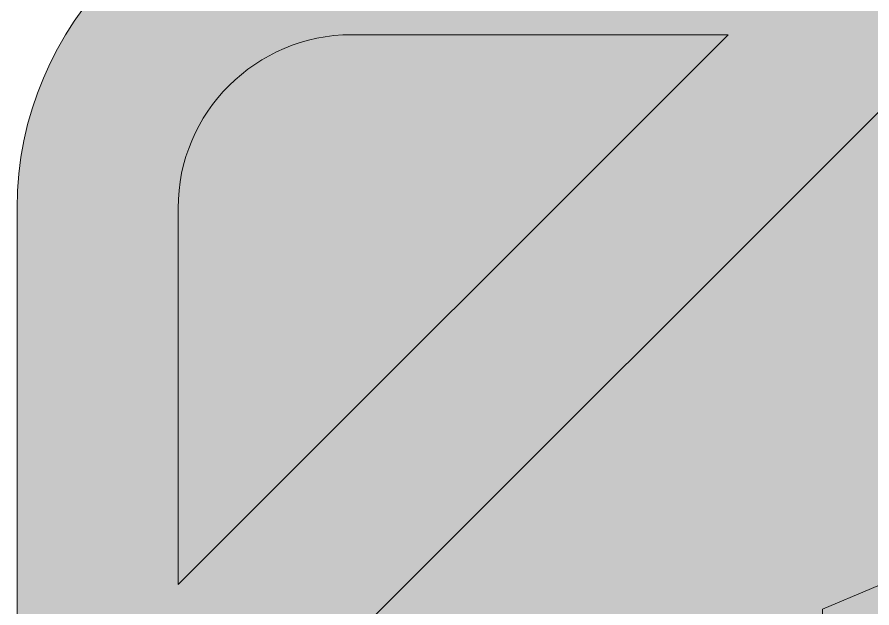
# Model space of a CAD drawing. Header units: inches. Extents: x 0.25 to 3.75, y -3.46 to -0.67.
# Drawn here: x 0.2459 to 0.3786, y -0.8535 to -0.7617 of the extents above; entities that cross this region are included whole.
import ezdxf

# ---------------------------------------------------------------- set-up
doc = ezdxf.new("R2010")
doc.units = ezdxf.units.IN
doc.header["$MEASUREMENT"] = 0
doc.layers.add('Book', color=7, linetype='Continuous', lineweight=0)

msp = doc.modelspace()

# ---------------------------------------------------------------- hatches: boundary and pattern name
at = {"layer": 'Book', "true_color": 0xf8e0c5, "transparency": 33554687}
h = msp.add_hatch(color=254, dxfattribs=at)
h.dxf.hatch_style = 2
edge = h.paths.add_edge_path()
edge.add_spline(control_points=[(3.70214, -0.73947), (3.70214, -0.73947), (3.31611, -0.73947), (3.31611, -0.73947), (3.15485, -0.69206), (3.01004, -0.66998), (2.86774, -0.66998), (2.72927, -0.66998), (2.58836, -0.69189), (2.43053, -0.73947), (2.43053, -0.73947), (2.24649, -0.73947), (2.24649, -0.73947), (2.21147, -0.73947), (2.17906, -0.75898), (2.16191, -0.79039), (2.1295, -0.84975), (2.06746, -0.88663), (2, -0.88663), (1.93254, -0.88663), (1.8705, -0.84975), (1.83809, -0.79039), (1.82094, -0.75898), (1.78853, -0.73947), (1.75351, -0.73947), (1.75351, -0.73947), (1.56947, -0.73947), (1.56947, -0.73947), (1.41164, -0.69189), (1.27073, -0.66998), (1.13226, -0.66998), (0.98996, -0.66998), (0.84515, -0.69206), (0.68389, -0.73947), (0.68389, -0.73947), (0.29786, -0.73947), (0.29786, -0.73947), (0.26922, -0.73947), (0.24592, -0.76276), (0.24592, -0.7914), (0.24592, -0.7914), (0.24592, -3.25829), (0.24592, -3.25829), (0.24592, -3.28693), (0.26922, -3.31023), (0.29786, -3.31023), (0.29786, -3.31023), (1.75351, -3.31023), (1.75351, -3.31023), (1.77938, -3.31023), (1.80338, -3.32475), (1.81615, -3.34813), (1.85294, -3.41553), (1.92339, -3.4574), (2, -3.4574), (2.07661, -3.4574), (2.14706, -3.41553), (2.18385, -3.34813), (2.19662, -3.32475), (2.22062, -3.31023), (2.24649, -3.31023), (2.24649, -3.31023), (3.70214, -3.31023), (3.70214, -3.31023), (3.73078, -3.31023), (3.75408, -3.28693), (3.75408, -3.25829), (3.75408, -3.25829), (3.75408, -0.7914), (3.75408, -0.7914), (3.75408, -0.76276), (3.73078, -0.73947), (3.70214, -0.73947)], knot_values=[0, 0, 0, 0, 1, 1, 1, 2, 2, 2, 3, 3, 3, 4, 4, 4, 5, 5, 5, 6, 6, 6, 7, 7, 7, 8, 8, 8, 9, 9, 9, 10, 10, 10, 11, 11, 11, 12, 12, 12, 13, 13, 13, 14, 14, 14, 15, 15, 15, 16, 16, 16, 17, 17, 17, 18, 18, 18, 19, 19, 19, 20, 20, 20, 21, 21, 21, 22, 22, 22, 23, 23, 23, 24, 24, 24, 24], degree=3, periodic=0)

# ---------------------------------------------------------------- linework, layer by layer
at = {"layer": 'Book'}
for points, knots in [([(3.70214, -0.73947), (3.70214, -0.73947), (3.31611, -0.73947), (3.31611, -0.73947), (3.15485, -0.69206), (3.01004, -0.66998), (2.86774, -0.66998), (2.72927, -0.66998), (2.58836, -0.69189), (2.43053, -0.73947), (2.43053, -0.73947), (2.24649, -0.73947), (2.24649, -0.73947), (2.21147, -0.73947), (2.17906, -0.75898), (2.16191, -0.79039), (2.1295, -0.84975), (2.06746, -0.88663), (2, -0.88663), (1.93254, -0.88663), (1.8705, -0.84975), (1.83809, -0.79039), (1.82094, -0.75898), (1.78853, -0.73947), (1.75351, -0.73947), (1.75351, -0.73947), (1.56947, -0.73947), (1.56947, -0.73947), (1.41164, -0.69189), (1.27073, -0.66998), (1.13226, -0.66998), (0.98996, -0.66998), (0.84515, -0.69206), (0.68389, -0.73947), (0.68389, -0.73947), (0.29786, -0.73947), (0.29786, -0.73947), (0.26922, -0.73947), (0.24592, -0.76276), (0.24592, -0.7914), (0.24592, -0.7914), (0.24592, -3.25829), (0.24592, -3.25829), (0.24592, -3.28693), (0.26922, -3.31023), (0.29786, -3.31023), (0.29786, -3.31023), (1.75351, -3.31023), (1.75351, -3.31023), (1.77938, -3.31023), (1.80338, -3.32475), (1.81615, -3.34813), (1.85294, -3.41553), (1.92339, -3.4574), (2, -3.4574), (2.07661, -3.4574), (2.14706, -3.41553), (2.18385, -3.34813), (2.19662, -3.32475), (2.22062, -3.31023), (2.24649, -3.31023), (2.24649, -3.31023), (3.70214, -3.31023), (3.70214, -3.31023), (3.73078, -3.31023), (3.75408, -3.28693), (3.75408, -3.25829), (3.75408, -3.25829), (3.75408, -0.7914), (3.75408, -0.7914), (3.75408, -0.76276), (3.73078, -0.73947), (3.70214, -0.73947)], [0, 0, 0, 0, 1, 1, 1, 2, 2, 2, 3, 3, 3, 4, 4, 4, 5, 5, 5, 6, 6, 6, 7, 7, 7, 8, 8, 8, 9, 9, 9, 10, 10, 10, 11, 11, 11, 12, 12, 12, 13, 13, 13, 14, 14, 14, 15, 15, 15, 16, 16, 16, 17, 17, 17, 18, 18, 18, 19, 19, 19, 20, 20, 20, 21, 21, 21, 22, 22, 22, 23, 23, 23, 24, 24, 24, 24]), ([(3.75408, -0.7914), (3.75408, -0.7914), (3.75408, -3.25829), (3.75408, -3.25829), (3.75408, -3.28693), (3.73078, -3.31023), (3.70214, -3.31023), (3.70214, -3.31023), (2.24649, -3.31023), (2.24649, -3.31023), (2.22062, -3.31023), (2.19662, -3.32475), (2.18385, -3.34813), (2.14706, -3.41553), (2.07661, -3.4574), (2, -3.4574), (1.92339, -3.4574), (1.85294, -3.41553), (1.81615, -3.34813), (1.80338, -3.32475), (1.77938, -3.31023), (1.75351, -3.31023), (1.75351, -3.31023), (0.29786, -3.31023), (0.29786, -3.31023), (0.26922, -3.31023), (0.24592, -3.28693), (0.24592, -3.25829), (0.24592, -3.25829), (0.24592, -0.7914), (0.24592, -0.7914), (0.24592, -0.76276), (0.26922, -0.73947), (0.29786, -0.73947), (0.29786, -0.73947), (0.68389, -0.73947), (0.68389, -0.73947), (0.84515, -0.69206), (0.98996, -0.66998), (1.13226, -0.66998), (1.27073, -0.66998), (1.41164, -0.69189), (1.56947, -0.73947), (1.56947, -0.73947), (1.75351, -0.73947), (1.75351, -0.73947), (1.78853, -0.73947), (1.82094, -0.75898), (1.83809, -0.79039), (1.8705, -0.84975), (1.93254, -0.88663), (2, -0.88663), (2.06746, -0.88663), (2.1295, -0.84975), (2.16191, -0.79039), (2.17906, -0.75898), (2.21147, -0.73947), (2.24649, -0.73947), (2.24649, -0.73947), (2.43053, -0.73947), (2.43053, -0.73947), (2.58836, -0.69189), (2.72927, -0.66998), (2.86774, -0.66998), (3.01004, -0.66998), (3.15485, -0.69206), (3.31611, -0.73947), (3.31611, -0.73947), (3.70214, -0.73947), (3.70214, -0.73947), (3.73078, -0.73947), (3.75408, -0.76276), (3.75408, -0.7914)], [0, 0, 0, 0, 1, 1, 1, 2, 2, 2, 3, 3, 3, 4, 4, 4, 5, 5, 5, 6, 6, 6, 7, 7, 7, 8, 8, 8, 9, 9, 9, 10, 10, 10, 11, 11, 11, 12, 12, 12, 13, 13, 13, 14, 14, 14, 15, 15, 15, 16, 16, 16, 17, 17, 17, 18, 18, 18, 19, 19, 19, 20, 20, 20, 21, 21, 21, 22, 22, 22, 23, 23, 23, 24, 24, 24, 24]), ([(3.72908, -0.88517), (3.72908, -0.88517), (3.60871, -0.7648), (3.60871, -0.7648), (3.60871, -0.7648), (3.60904, -0.76447), (3.60904, -0.76447), (3.60904, -0.76447), (3.3954, -0.76447), (3.3954, -0.76447), (3.46697, -0.78833), (3.54187, -0.8168), (3.62145, -0.85046), (3.62145, -0.85046), (3.62908, -0.85369), (3.62908, -0.85369), (3.62908, -0.85369), (3.62908, -3.04422), (3.62908, -3.04422), (3.62908, -3.04422), (3.61171, -3.03687), (3.61171, -3.03687), (3.3168, -2.91211), (3.08735, -2.85647), (2.86774, -2.85647), (2.61843, -2.85647), (2.36053, -2.92849), (2.00536, -3.0973), (2.00536, -3.0973), (2, -3.09985), (2, -3.09985), (2, -3.09985), (1.99464, -3.0973), (1.99464, -3.0973), (1.63947, -2.92849), (1.38157, -2.85647), (1.13226, -2.85647), (0.91265, -2.85647), (0.6832, -2.91211), (0.38829, -3.03687), (0.38829, -3.03687), (0.37092, -3.04422), (0.37092, -3.04422), (0.37092, -3.04422), (0.37092, -0.85369), (0.37092, -0.85369), (0.37092, -0.85369), (0.37855, -0.85046), (0.37855, -0.85046), (0.45813, -0.8168), (0.53303, -0.78833), (0.6046, -0.76447), (0.6046, -0.76447), (0.39096, -0.76447), (0.39096, -0.76447), (0.39096, -0.76447), (0.39129, -0.7648), (0.39129, -0.7648), (0.39129, -0.7648), (0.27092, -0.88517), (0.27092, -0.88517), (0.27092, -0.88517), (0.27092, -3.15899), (0.27092, -3.15899), (0.27092, -3.15899), (0.39716, -3.28522), (0.39716, -3.28522), (0.39716, -3.28522), (1.75351, -3.28522), (1.75351, -3.28522), (1.78853, -3.28522), (1.82094, -3.30474), (1.83809, -3.33614), (1.8705, -3.39551), (1.93254, -3.43239), (2, -3.43239), (2.06746, -3.43239), (2.1295, -3.39551), (2.16191, -3.33614), (2.17906, -3.30474), (2.21147, -3.28522), (2.24649, -3.28522), (2.24649, -3.28522), (3.60284, -3.28522), (3.60284, -3.28522), (3.60284, -3.28522), (3.72908, -3.15899), (3.72908, -3.15899), (3.72908, -3.15899), (3.72908, -0.88517), (3.72908, -0.88517)], [0, 0, 0, 0, 1, 1, 1, 2, 2, 2, 3, 3, 3, 4, 4, 4, 5, 5, 5, 6, 6, 6, 7, 7, 7, 8, 8, 8, 9, 9, 9, 10, 10, 10, 11, 11, 11, 12, 12, 12, 13, 13, 13, 14, 14, 14, 15, 15, 15, 16, 16, 16, 17, 17, 17, 18, 18, 18, 19, 19, 19, 20, 20, 20, 21, 21, 21, 22, 22, 22, 23, 23, 23, 24, 24, 24, 25, 25, 25, 26, 26, 26, 27, 27, 27, 28, 28, 28, 29, 29, 29, 30, 30, 30, 30]), ([(0.27092, -0.84983), (0.27092, -0.84983), (0.35628, -0.76447), (0.35628, -0.76447), (0.35628, -0.76447), (0.29786, -0.76447), (0.29786, -0.76447), (0.28301, -0.76447), (0.27092, -0.77655), (0.27092, -0.7914), (0.27092, -0.7914), (0.27092, -0.84983), (0.27092, -0.84983)], [0, 0, 0, 0, 1, 1, 1, 2, 2, 2, 3, 3, 3, 4, 4, 4, 4])]:
    msp.add_open_spline(points, degree=3, knots=knots, dxfattribs=at)

doc.saveas('drawing.dxf')
